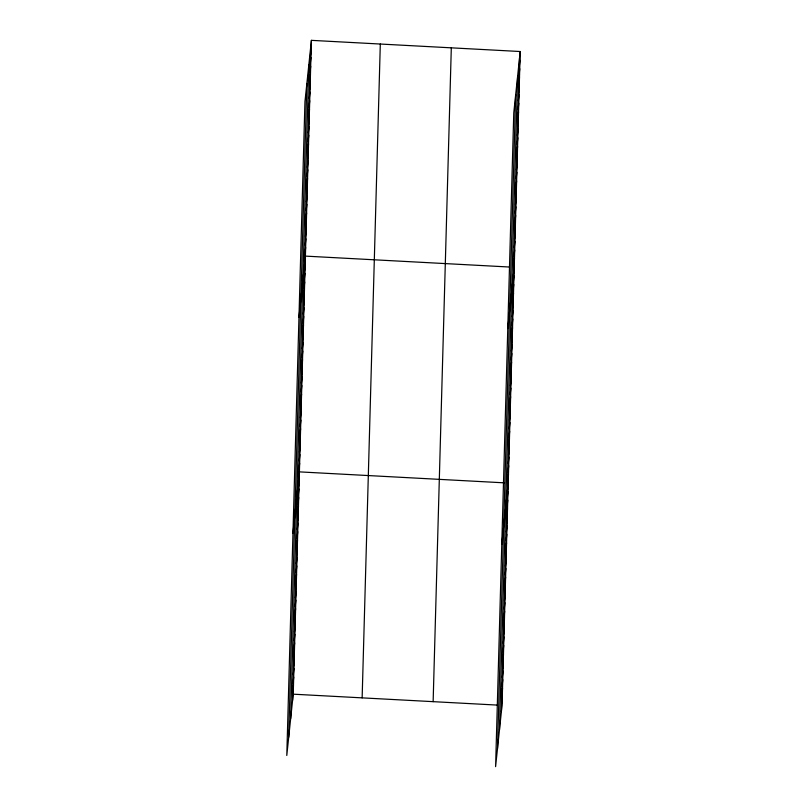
<?xml version="1.0" encoding="UTF-8"?>
<svg xmlns="http://www.w3.org/2000/svg" width="807" height="807" viewBox="0 0 807 807"><rect width="100%" height="100%" fill="white"/><g stroke="black" fill="none" stroke-linecap="round" stroke-linejoin="round"><path stroke-width="1.21" d="M288.694 737.305L306.862 83.484M290.661 718.583L308.829 64.752M292.578 700.405L310.745 46.584M311.401 40.35L304.955 101.652L286.788 755.483L293.223 694.181L311.401 40.35L520.212 51.517L502.045 705.348L495.599 766.65L513.777 112.819L520.212 51.517M362.141 697.863L380.309 44.032M433.137 701.656L451.305 47.835M497.516 748.472L515.683 94.651M499.483 729.75L517.65 75.919M501.389 711.572L519.557 57.751M310.503 55.209L311.159 48.985M310.261 63.844L310.917 57.61M310.019 72.469L310.675 66.245M309.787 81.104L310.443 74.869M309.545 89.738L310.201 83.504M309.303 98.363L309.959 92.129M309.061 106.998L309.717 100.764M308.829 115.623L309.485 109.399M308.587 124.258L309.242 118.024M308.345 132.883L309 126.659M308.103 141.518L308.758 135.283M307.87 150.152L308.516 143.918M307.628 158.777L308.284 152.543M307.386 167.412L308.042 161.178M307.144 176.037L307.8 169.813M306.902 184.672L307.558 178.438M306.67 193.297L307.326 187.073M306.428 201.932L307.084 195.698M306.186 210.566L306.842 204.332M305.944 219.191L306.599 212.957M305.712 227.826L306.357 221.592M305.47 236.451L306.125 230.217M305.228 245.086L305.883 238.852M304.985 253.711L305.641 247.487M298.963 317.423L305.399 256.112L509.298 267.016M304.511 270.97L305.167 264.746M304.269 279.605L304.925 273.371M304.027 288.24L304.683 282.006M303.785 296.865L304.441 290.631M303.553 305.5L304.199 299.266M303.311 314.125L303.967 307.901M303.069 322.76L303.725 316.526M302.827 331.384L303.482 325.16M302.585 340.019L303.24 333.785M302.353 348.654L303.008 342.42M302.111 357.279L302.766 351.045M301.868 365.914L302.524 359.68M301.626 374.539L302.282 368.315M301.394 383.174L302.04 376.94M301.152 391.798L301.808 385.575M300.91 400.433L301.566 394.199M300.668 409.068L301.324 402.834M300.426 417.693L301.082 411.459M300.194 426.328L300.85 420.094M299.952 434.953L300.608 428.729M299.71 443.588L300.365 437.354M299.468 452.213L300.123 445.989M299.236 460.847L299.881 454.613M298.993 469.482L299.649 463.248M292.961 533.185L299.407 471.873L504.526 482.848M298.509 486.661L299.165 480.427M298.277 495.205L298.933 488.981M298.035 503.76L298.691 497.526M297.803 512.304L298.459 506.08M297.561 520.858L298.217 514.624M297.329 529.412L297.985 523.178M297.087 537.956L297.743 531.722M296.855 546.51L297.501 540.276M296.613 555.055L297.269 548.831M296.371 563.609L297.026 557.375M296.139 572.163L296.794 565.929M295.897 580.707L296.552 574.473M295.665 589.261L296.32 583.027M295.423 597.805L296.078 591.581M295.191 606.36L295.846 600.126M294.948 614.914L295.604 608.68M294.716 623.458L295.362 617.224M294.474 632.012L295.13 625.778M294.232 640.556L294.888 634.332M294 649.11L294.656 642.876M293.758 657.655L294.414 651.431M293.526 666.209L294.182 659.975M293.284 674.763L293.94 668.529M293.052 683.307L293.708 677.083M292.81 691.861L293.466 685.627M519.325 66.376L519.98 60.142M519.083 75.011L519.738 68.777M518.84 83.635L519.496 77.411M518.598 92.27L519.254 86.036M518.356 100.895L519.012 94.671M518.124 109.53L518.78 103.296M517.882 118.165L518.538 111.931M517.64 126.79L518.296 120.556M517.398 135.425L518.054 129.191M517.166 144.05L517.822 137.826M516.924 152.684L517.58 146.45M516.682 161.309L517.337 155.085M516.44 169.944L517.095 163.71M516.198 178.579L516.853 172.345M515.966 187.204L516.621 180.97M515.723 195.839L516.379 189.605M515.481 204.464L516.137 198.229M515.239 213.098L515.895 206.864M515.007 221.723L515.663 215.499M514.765 230.358L515.421 224.124M514.523 238.983L515.179 232.759M514.281 247.618L514.937 241.384M514.039 256.253L514.695 250.019M513.807 264.878L514.462 258.643M507.774 328.58L514.22 267.278M513.323 282.137L513.978 275.913M513.081 290.772L513.736 284.538M512.848 299.397L513.504 293.173M512.606 308.032L513.262 301.798M512.364 316.667L513.02 310.433M512.122 325.292L512.778 319.058M511.89 333.927L512.536 327.692M511.648 342.551L512.304 336.327M511.406 351.186L512.062 344.952M511.164 359.811L511.82 353.587M510.922 368.446L511.577 362.212M510.69 377.081L511.345 370.847M510.448 385.706L511.103 379.472M510.206 394.341L510.861 388.106M509.963 402.965L510.619 396.741M509.731 411.6L510.377 405.366M509.489 420.225L510.145 414.001M509.247 428.86L509.903 422.626M509.005 437.495L509.661 431.261M508.763 446.12L509.419 439.886M508.531 454.755L509.187 448.521M508.289 463.379L508.945 457.145M508.047 472.014L508.703 465.78M507.805 480.639L508.46 474.415M501.783 544.352L508.218 483.04M507.331 497.828L507.986 491.594M507.089 506.372L507.744 500.138M506.857 514.927L507.512 508.692M506.614 523.471L507.27 517.247M506.382 532.025L507.038 525.791M506.14 540.569L506.796 534.345M505.908 549.123L506.564 542.889M505.666 557.677L506.322 551.443M505.434 566.221L506.08 559.987M505.192 574.776L505.848 568.542M504.95 583.32L505.606 577.096M504.718 591.874L505.374 585.64M504.476 600.428L505.132 594.194M504.244 608.972L504.9 602.738M504.002 617.526L504.657 611.292M503.77 626.071L504.425 619.847M503.528 634.625L504.183 628.391M503.296 643.179L503.941 636.945M503.054 651.723L503.709 645.489M502.811 660.277L503.467 654.043M502.579 668.821L503.235 662.597M502.337 677.376L502.993 671.142M502.105 685.92L502.761 679.696M501.863 694.474L502.519 688.24M501.631 703.028L502.287 696.794M293.223 694.181L497.122 705.076"/></g></svg>
